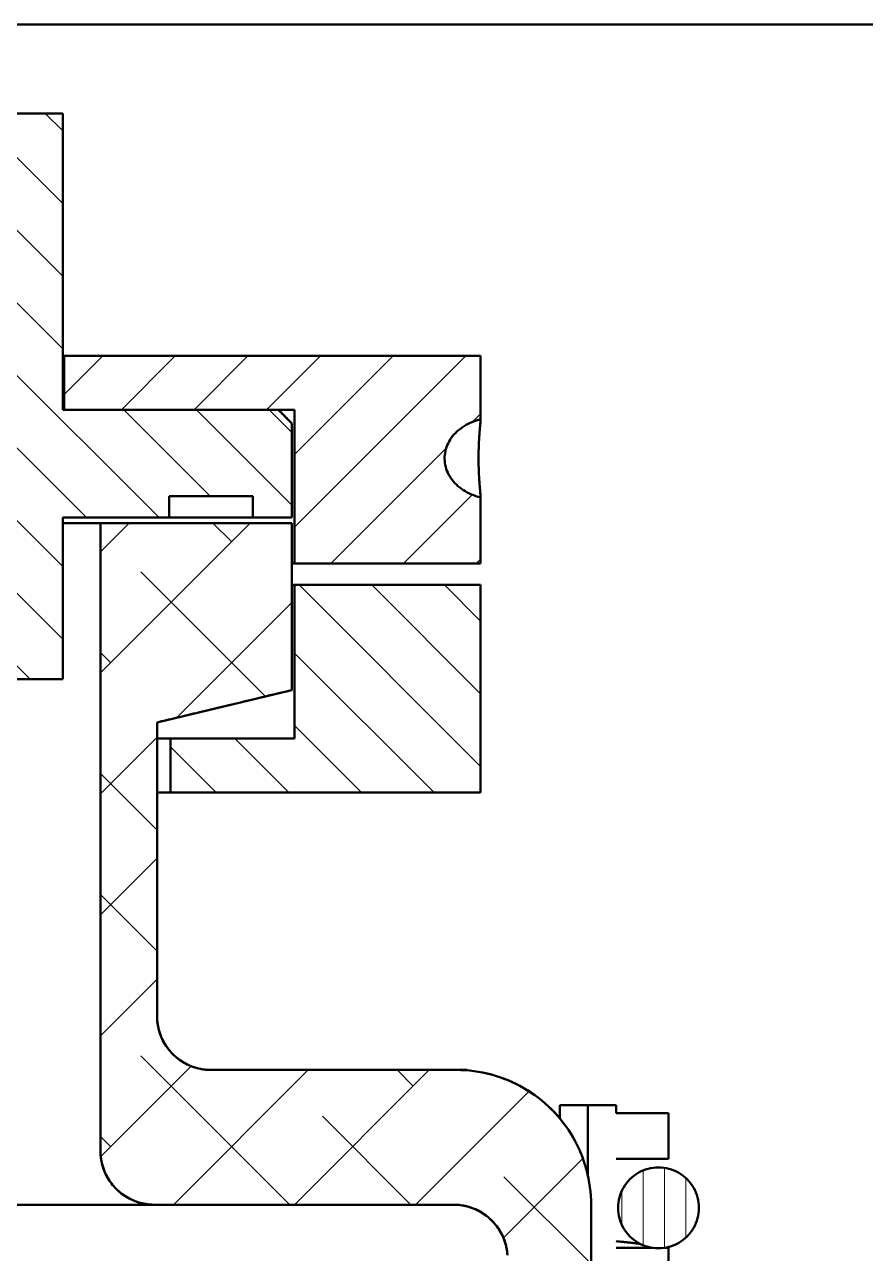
# Model space of a CAD drawing. Header units: millimetres. Extents: x 2 to 418, y 2 to 295.
# Drawn here: x 100.09 to 131.28, y 153.19 to 198.8 of the extents above; entities that cross this region are included whole.
import ezdxf

# ---------------------------------------------------------------- set-up
doc = ezdxf.new("R2010")
doc.units = ezdxf.units.MM
doc.layers.add('SCHRAFFUR', color=7, linetype='Continuous', lineweight=18)
doc.layers.add('SICHTKANTE', color=7, linetype='Continuous', lineweight=50)

msp = doc.modelspace()

# ---------------------------------------------------------------- hatches: boundary and pattern name
at = {"layer": 'SCHRAFFUR'}
h = msp.add_hatch(dxfattribs=at)
h.set_pattern_fill('ANSI31', scale=0.6, angle=90)
h.paths.add_polyline_path([(98.458, 174.5), (98.458, 175.042), (98.458, 175.584), (98.458, 176.125), (98.458, 176.667), (98.458, 177.209), (98.458, 177.75), (98.458, 178.292), (98.458, 178.834), (98.458, 179.375), (98.458, 179.917), (98.458, 180.459), (98.458, 181), (98.458, 181.542), (98.458, 182.084), (98.458, 182.625), (98.458, 183.167), (98.458, 183.709), (98.458, 184.25), (98.458, 184.792), (98.458, 185.334), (98.458, 185.875), (98.458, 186.417), (98.458, 186.959), (98.458, 187.5), (98.356, 187.559), (98.254, 187.618), (98.151, 187.678), (98.049, 187.737), (97.946, 187.796), (97.844, 187.855), (97.741, 187.914), (97.639, 187.973), (97.536, 188.032), (97.434, 188.092), (97.332, 188.151), (97.229, 188.21), (97.127, 188.269), (97.024, 188.328), (96.922, 188.387), (96.819, 188.446), (96.717, 188.506), (96.615, 188.565), (96.512, 188.624), (96.41, 188.683), (96.307, 188.742), (96.205, 188.801), (96.102, 188.86), (96, 188.92), (96, 189.5), (96.6, 189.5), (96.6, 195.5), (101.5, 195.5), (101.5, 195.042), (101.5, 194.584), (101.5, 194.125), (101.5, 193.667), (101.5, 193.209), (101.5, 192.75), (101.5, 192.292), (101.5, 191.834), (101.5, 191.375), (101.5, 190.917), (101.5, 190.459), (101.5, 190), (101.5, 189.542), (101.5, 189.084), (101.5, 188.625), (101.5, 188.167), (101.5, 187.709), (101.5, 187.25), (101.5, 186.792), (101.5, 186.334), (101.5, 185.875), (101.5, 185.417), (101.5, 184.959), (101.5, 184.5), (109.5, 184.5), (109.521, 184.479), (109.542, 184.459), (109.562, 184.438), (109.583, 184.417), (109.604, 184.396), (109.625, 184.375), (109.646, 184.354), (109.667, 184.334), (109.687, 184.313), (109.708, 184.292), (109.729, 184.271), (109.75, 184.25), (109.771, 184.229), (109.792, 184.209), (109.812, 184.188), (109.833, 184.167), (109.854, 184.146), (109.875, 184.125), (109.896, 184.104), (109.917, 184.084), (109.937, 184.063), (109.958, 184.042), (109.979, 184.021), (110, 184), (110, 180.5), (108.55, 180.5), (108.55, 181.3), (105.45, 181.3), (105.45, 180.5), (101.5, 180.5), (101.5, 174.5), (98.458, 174.5)])
h = msp.add_hatch(dxfattribs=at)
h.set_pattern_fill('ANSI31', scale=0.6)
h.paths.add_polyline_path([(110.1, 178.8), (117, 178.8), (110.1, 178.8), (110.1, 184.5), (101.55, 184.5), (101.55, 186.5), (117, 186.5), (117, 184.145), (117, 184.145), (116.983, 184.141), (116.967, 184.137), (116.95, 184.133), (116.934, 184.129), (116.918, 184.125), (116.901, 184.12), (116.885, 184.115), (116.869, 184.111), (116.853, 184.106), (116.837, 184.101), (116.82, 184.096), (116.804, 184.09), (116.788, 184.085), (116.772, 184.079), (116.756, 184.074), (116.741, 184.068), (116.725, 184.062), (116.709, 184.056), (116.693, 184.05), (116.678, 184.043), (116.662, 184.037), (116.646, 184.03), (116.631, 184.023), (116.615, 184.017), (116.472, 183.945), (116.336, 183.862), (116.207, 183.767), (116.088, 183.66), (115.98, 183.542), (115.885, 183.413), (115.805, 183.275), (115.742, 183.128), (115.697, 182.975), (115.672, 182.817), (115.667, 182.657), (115.683, 182.498), (115.719, 182.342), (115.774, 182.192), (115.846, 182.05), (115.935, 181.917), (116.037, 181.794), (116.151, 181.682), (116.275, 181.581), (116.408, 181.492), (116.549, 181.415), (116.695, 181.35), (116.845, 181.297), (117, 181.255), (117, 181.255), (117, 178.8)])
h = msp.add_hatch(dxfattribs=at)
h.set_pattern_fill('ANSI38')
h.paths.add_polyline_path([(118, 153), (117.996, 153.131), (117.983, 153.261), (117.961, 153.39), (117.932, 153.518), (117.894, 153.643), (117.848, 153.766), (117.794, 153.885), (117.732, 154), (117.663, 154.111), (117.587, 154.218), (117.504, 154.319), (117.414, 154.414), (117.319, 154.504), (117.217, 154.587), (117.111, 154.663), (117, 154.732), (116.884, 154.794), (116.765, 154.848), (116.643, 154.894), (116.518, 154.932), (116.39, 154.962), (116.261, 154.983), (116.131, 154.996), (116, 155), (104.9, 155), (104.769, 155.004), (104.639, 155.017), (104.51, 155.039), (104.382, 155.068), (104.257, 155.106), (104.135, 155.152), (104.015, 155.206), (103.9, 155.268), (103.789, 155.337), (103.682, 155.414), (103.581, 155.497), (103.486, 155.586), (103.396, 155.682), (103.313, 155.783), (103.237, 155.889), (103.168, 156), (103.106, 156.116), (103.052, 156.235), (103.006, 156.357), (102.968, 156.483), (102.938, 156.61), (102.917, 156.739), (102.904, 156.869), (102.9, 157), (102.9, 157.971), (102.9, 158.942), (102.9, 159.913), (102.9, 160.884), (102.9, 161.854), (102.9, 162.825), (102.9, 163.796), (102.9, 164.767), (102.9, 165.738), (102.9, 166.709), (102.9, 167.679), (102.9, 168.65), (102.9, 169.621), (102.9, 170.592), (102.9, 171.563), (102.9, 172.534), (102.9, 173.504), (102.9, 174.475), (102.9, 175.446), (102.9, 176.417), (102.9, 177.388), (102.9, 178.359), (102.9, 179.329), (102.9, 180.3), (110, 180.3), (110, 174.1), (109.792, 174.05), (109.583, 174), (109.375, 173.95), (109.167, 173.9), (108.958, 173.85), (108.75, 173.8), (108.542, 173.75), (108.333, 173.7), (108.125, 173.65), (107.917, 173.6), (107.708, 173.55), (107.5, 173.5), (107.292, 173.45), (107.083, 173.4), (106.875, 173.35), (106.667, 173.3), (106.458, 173.25), (106.25, 173.2), (106.042, 173.15), (105.833, 173.1), (105.625, 173.05), (105.417, 173), (105.208, 172.95), (105, 172.9), (105, 172.446), (105, 171.992), (105, 171.538), (105, 171.084), (105, 170.629), (105, 170.175), (105, 169.721), (105, 169.267), (105, 168.813), (105, 168.359), (105, 167.904), (105, 167.45), (105, 166.996), (105, 166.542), (105, 166.088), (105, 165.634), (105, 165.179), (105, 164.725), (105, 164.271), (105, 163.817), (105, 163.363), (105, 162.909), (105, 162.454), (105, 162), (105.004, 161.869), (105.017, 161.739), (105.038, 161.61), (105.068, 161.483), (105.106, 161.357), (105.152, 161.235), (105.206, 161.116), (105.268, 161), (105.337, 160.889), (105.413, 160.783), (105.496, 160.682), (105.586, 160.586), (105.681, 160.497), (105.782, 160.414), (105.889, 160.337), (106, 160.268), (106.115, 160.206), (106.235, 160.152), (106.357, 160.106), (106.482, 160.068), (106.61, 160.039), (106.739, 160.017), (106.869, 160.004), (107, 160), (116.1, 160), (116.427, 159.99), (116.753, 159.957), (117.075, 159.904), (117.394, 159.83), (117.707, 159.735), (118.013, 159.62), (118.311, 159.485), (118.6, 159.33), (118.878, 159.158), (119.144, 158.967), (119.397, 158.759), (119.635, 158.536), (119.859, 158.297), (120.067, 158.044), (120.257, 157.778), (120.43, 157.5), (120.584, 157.212), (120.719, 156.914), (120.835, 156.607), (120.93, 156.294), (121.004, 155.976), (121.057, 155.653), (121.089, 155.327), (121.1, 155), (121.1, 153.696), (121.1, 152.392), (121.1, 151.088), (121.1, 149.784), (121.1, 148.479), (121.1, 147.175), (121.1, 145.871), (121.1, 144.567), (121.1, 143.263), (121.1, 141.959), (121.1, 140.654), (121.1, 139.35), (121.1, 138.046), (121.1, 136.742), (121.1, 135.438), (121.1, 134.134), (121.1, 132.829), (121.1, 131.525), (121.1, 130.221), (121.1, 128.917), (121.1, 127.613), (121.1, 126.309), (121.1, 125.004), (121.1, 123.7), (121.102, 123.635), (121.108, 123.57), (121.119, 123.505), (121.134, 123.441), (121.153, 123.379), (121.176, 123.318), (121.203, 123.258), (121.234, 123.2), (121.268, 123.145), (121.307, 123.091), (121.348, 123.041), (121.393, 122.993), (121.441, 122.948), (121.491, 122.907), (121.544, 122.869), (121.6, 122.834), (121.658, 122.803), (121.717, 122.776), (121.778, 122.753), (121.841, 122.734), (121.905, 122.719), (121.969, 122.709), (122.034, 122.702), (122.1, 122.7), (126, 122.7), (126, 114), (125.937, 113.938), (125.875, 113.875), (125.812, 113.813), (125.75, 113.75), (125.687, 113.688), (125.625, 113.625), (125.562, 113.563), (125.5, 113.5), (125.437, 113.438), (125.375, 113.375), (125.312, 113.313), (125.25, 113.25), (125.187, 113.188), (125.125, 113.125), (125.062, 113.063), (125, 113), (124.937, 112.938), (124.875, 112.875), (124.812, 112.813), (124.75, 112.75), (124.687, 112.688), (124.625, 112.625), (124.562, 112.563), (124.5, 112.5), (119.5, 112.5), (119.437, 112.563), (119.375, 112.625), (119.312, 112.688), (119.25, 112.75), (119.187, 112.813), (119.125, 112.875), (119.062, 112.938), (119, 113), (118.937, 113.063), (118.875, 113.125), (118.812, 113.188), (118.75, 113.25), (118.687, 113.313), (118.625, 113.375), (118.562, 113.438), (118.5, 113.5), (118.437, 113.563), (118.375, 113.625), (118.312, 113.688), (118.25, 113.75), (118.187, 113.813), (118.125, 113.875), (118.062, 113.938), (118, 114), (118, 115.625), (118, 117.25), (118, 118.875), (118, 120.5), (118, 122.125), (118, 123.75), (118, 125.375), (118, 127), (118, 128.625), (118, 130.25), (118, 131.875), (118, 133.5), (118, 135.125), (118, 136.75), (118, 138.375), (118, 140), (118, 141.625), (118, 143.25), (118, 144.875), (118, 146.5), (118, 148.125), (118, 149.75), (118, 151.375), (118, 153)])
h = msp.add_hatch(dxfattribs=at)
h.set_pattern_fill('ANSI31', scale=0.6, angle=90)
h.paths.add_polyline_path([(117, 178), (110.1, 178), (117, 178), (117, 170.3), (105.5, 170.3), (105.5, 172.3), (110.1, 172.3), (110.1, 178)])
h = msp.add_hatch(dxfattribs=at)
h.set_pattern_fill('ANSI31', scale=0.25, angle=45)
h.paths.add_polyline_path([(122.1, 154.883), (122.151, 154.495), (122.301, 154.133), (122.539, 153.822), (122.85, 153.584), (123.212, 153.434), (123.6, 153.383), (123.988, 153.434), (124.35, 153.584), (124.661, 153.822), (124.899, 154.133), (125.049, 154.495), (125.1, 154.883), (125.049, 155.272), (124.899, 155.634), (124.661, 155.944), (124.35, 156.183), (123.988, 156.333), (123.6, 156.384), (123.212, 156.333), (122.85, 156.183), (122.539, 155.944), (122.301, 155.634), (122.151, 155.272), (122.1, 154.883)])

# ---------------------------------------------------------------- linework, layer by layer
at = {"layer": 'SICHTKANTE'}
for p, q in [((96.6, 195.5), (101.5, 195.5)), ((101.5, 184.5), (101.5, 195.5)), ((101.55, 186.5), (101.55, 184.5)), ((117, 186.5), (101.55, 186.5)), ((101.55, 186.5), (101.55, 184.5)), ((117, 186.5), (117, 184.145)), ((101.5, 184.5), (109.5, 184.5)), ((110.1, 184.5), (101.55, 184.5)), ((109.5, 184.5), (110, 184)), ((110.1, 184.5), (110.1, 178.8)), ((110.1, 184.5), (110.1, 178.8)), ((110, 180.5), (110, 184)), ((110, 180.5), (110, 184)), ((105.45, 181.3), (108.55, 181.3)), ((105.45, 180.5), (105.45, 181.3)), ((105.45, 180.5), (105.45, 181.3)), ((108.55, 180.5), (108.55, 181.3)), ((108.55, 180.5), (108.55, 181.3)), ((117, 181.255), (117, 178.8)), ((101.5, 180.5), (105.45, 180.5)), ((101.5, 174.5), (101.5, 180.5)), ((101.5, 174.5), (101.5, 180.5)), ((110, 180.3), (102.9, 180.3)), ((102.9, 180.3), (102.9, 157)), ((108.55, 180.5), (110, 180.5)), ((110, 180.3), (110, 174.1)), ((110, 180.3), (110, 174.1)), ((117, 178.8), (110.1, 178.8)), ((110.1, 178), (117, 178)), ((110.1, 172.3), (110.1, 178)), ((110.1, 172.3), (110.1, 178)), ((117, 170.3), (117, 178)), ((117, 170.3), (117, 178)), ((98.458, 174.5), (101.5, 174.5)), ((105, 172.9), (110, 174.1)), ((105, 172.9), (105, 162)), ((105.5, 170.3), (105.5, 172.3)), ((105.5, 172.3), (110.1, 172.3)), ((105.5, 170.3), (105.5, 172.3)), ((105.5, 170.3), (117, 170.3)), ((116.1, 160), (107, 160)), ((119.942, 158.7), (119.942, 158.2)), ((120.981, 158.7), (120.981, 156.083)), ((120.981, 158.7), (122.028, 158.7)), ((122.028, 158.4), (122.028, 158.7)), ((122.028, 158.4), (123.977, 158.4)), ((123.977, 156.7), (123.977, 158.4)), ((123.977, 156.7), (122.028, 156.7)), ((116, 155), (104.9, 155)), ((121.1, 155), (121.1, 123.7)), ((122.028, 153.4), (123.373, 153.4)), ((123.827, 153.4), (123.977, 153.4)), ((123.977, 151.7), (123.977, 153.4))]:
    msp.add_line(p, q, dxfattribs=at)
for points in [[(131.778, 198.8), (130.84, 198.8), (129.45, 198.8), (128.06, 198.8), (126.67, 198.8), (124.954, 198.8), (123.106, 198.8), (121.259, 198.8), (119.308, 198.8), (117.096, 198.8), (114.883, 198.8), (112.671, 198.8), (110.242, 198.8), (107.776, 198.8), (105.31, 198.8), (102.788, 198.8), (100.192, 198.8), (97.596, 198.8)], [(101.5, 195.5), (101.487, 195.5), (101.448, 195.5), (101.383, 195.5), (101.293, 195.5), (101.177, 195.5), (101.037, 195.5), (100.873, 195.5), (100.685, 195.5), (100.474, 195.5), (100.242, 195.5), (99.988, 195.5)], [(101.5, 184.5), (101.5, 184.731), (101.5, 184.962), (101.5, 185.192), (101.5, 185.422), (101.5, 185.651), (101.5, 185.88), (101.5, 186.108), (101.5, 186.337), (101.5, 186.565), (101.5, 186.793), (101.5, 187.022), (101.5, 187.25), (101.5, 187.478), (101.5, 187.706), (101.5, 187.934), (101.5, 188.163), (101.5, 188.391), (101.5, 188.62), (101.5, 188.848), (101.5, 189.077), (101.5, 189.306), (101.5, 189.536), (101.5, 189.765), (101.5, 189.995), (101.5, 190.225), (101.5, 190.454), (101.5, 190.685), (101.5, 190.915), (101.5, 191.145), (101.5, 191.376), (101.5, 191.606), (101.5, 191.837), (101.5, 192.068), (101.5, 192.298), (101.5, 192.529), (101.5, 192.76), (101.5, 192.99), (101.5, 193.22), (101.5, 193.45), (101.5, 193.68), (101.5, 193.909), (101.5, 194.138), (101.5, 194.367), (101.5, 194.595), (101.5, 194.822), (101.5, 195.049), (101.5, 195.275), (101.5, 195.5)], [(101.5, 186.5), (102.054, 186.5), (102.603, 186.5), (103.147, 186.5), (103.685, 186.5), (104.217, 186.5), (104.743, 186.5), (105.262, 186.5), (105.773, 186.5), (106.277, 186.5), (106.773, 186.5), (107.261, 186.5), (107.741, 186.5), (108.211, 186.5), (108.672, 186.5), (109.123, 186.5), (109.565, 186.5), (109.996, 186.5), (110.417, 186.5), (110.827, 186.5), (111.226, 186.5), (111.614, 186.5), (111.99, 186.5), (112.354, 186.5), (112.706, 186.5), (113.045, 186.5), (113.372, 186.5), (113.686, 186.5), (113.987, 186.5), (114.274, 186.5), (114.549, 186.5), (114.809, 186.5), (115.055, 186.5), (115.288, 186.5), (115.506, 186.5), (115.71, 186.5), (115.899, 186.5), (116.073, 186.5), (116.233, 186.5), (116.378, 186.5), (116.508, 186.5), (116.623, 186.5), (116.723, 186.5), (116.807, 186.5), (116.877, 186.5), (116.931, 186.5), (116.969, 186.5), (116.992, 186.5), (117, 186.5)], [(101.5, 186.5), (101.502, 186.5), (101.504, 186.5), (101.506, 186.5), (101.508, 186.5), (101.51, 186.5), (101.512, 186.5), (101.513, 186.5), (101.515, 186.5), (101.517, 186.5), (101.519, 186.5), (101.52, 186.5), (101.522, 186.5), (101.523, 186.5), (101.525, 186.5), (101.526, 186.5), (101.528, 186.5), (101.529, 186.5), (101.53, 186.5), (101.532, 186.5), (101.533, 186.5), (101.534, 186.5), (101.535, 186.5), (101.536, 186.5), (101.537, 186.5), (101.538, 186.5), (101.539, 186.5), (101.54, 186.5), (101.541, 186.5), (101.542, 186.5), (101.543, 186.5), (101.544, 186.5), (101.544, 186.5), (101.545, 186.5), (101.546, 186.5), (101.546, 186.5), (101.547, 186.5), (101.547, 186.5), (101.548, 186.5), (101.548, 186.5), (101.549, 186.5), (101.549, 186.5), (101.549, 186.5), (101.549, 186.5), (101.55, 186.5), (101.55, 186.5), (101.55, 186.5), (101.55, 186.5), (101.55, 186.5)], [(112.477, 186.5), (112.41, 186.5), (112.344, 186.5), (112.278, 186.5), (112.212, 186.5), (112.147, 186.5), (112.082, 186.5), (112.018, 186.5), (111.955, 186.5), (111.892, 186.5), (111.83, 186.5), (111.769, 186.5), (111.708, 186.5), (111.649, 186.5), (111.591, 186.5), (111.533, 186.5), (111.477, 186.5), (111.422, 186.5), (111.368, 186.5), (111.315, 186.5), (111.264, 186.5), (111.214, 186.5), (111.165, 186.5), (111.118, 186.5), (111.072, 186.5), (111.028, 186.5), (110.985, 186.5), (110.944, 186.5), (110.905, 186.5), (110.867, 186.5), (110.831, 186.5), (110.797, 186.5), (110.765, 186.5), (110.734, 186.5), (110.705, 186.5), (110.678, 186.5), (110.653, 186.5), (110.63, 186.5), (110.609, 186.5), (110.59, 186.5), (110.573, 186.5), (110.557, 186.5), (110.544, 186.5), (110.533, 186.5), (110.524, 186.5), (110.517, 186.5), (110.511, 186.5), (110.508, 186.5), (110.507, 186.5)], [(110.507, 186.5), (110.512, 186.5), (110.526, 186.5), (110.55, 186.5), (110.582, 186.5), (110.624, 186.5), (110.675, 186.5), (110.734, 186.5), (110.802, 186.5), (110.878, 186.5), (110.962, 186.5), (111.053, 186.5), (111.152, 186.5), (111.257, 186.5), (111.368, 186.5), (111.485, 186.5), (111.607, 186.5), (111.734, 186.5), (111.865, 186.5), (112, 186.5), (112.138, 186.5), (112.278, 186.5), (112.42, 186.5), (112.563, 186.5), (112.707, 186.5), (112.851, 186.5), (112.994, 186.5), (113.136, 186.5), (113.277, 186.5), (113.414, 186.5), (113.549, 186.5), (113.68, 186.5), (113.807, 186.5), (113.93, 186.5), (114.047, 186.5), (114.158, 186.5), (114.263, 186.5), (114.361, 186.5), (114.453, 186.5), (114.537, 186.5), (114.613, 186.5), (114.68, 186.5), (114.74, 186.5), (114.791, 186.5), (114.832, 186.5), (114.865, 186.5), (114.888, 186.5), (114.903, 186.5), (114.907, 186.5)], [(114.907, 186.5), (114.906, 186.5), (114.902, 186.5), (114.895, 186.5), (114.886, 186.5), (114.874, 186.5), (114.859, 186.5), (114.842, 186.5), (114.822, 186.5), (114.8, 186.5), (114.775, 186.5), (114.747, 186.5), (114.717, 186.5), (114.685, 186.5), (114.65, 186.5), (114.612, 186.5), (114.573, 186.5), (114.531, 186.5), (114.487, 186.5), (114.441, 186.5), (114.393, 186.5), (114.342, 186.5), (114.29, 186.5), (114.235, 186.5), (114.179, 186.5), (114.121, 186.5), (114.062, 186.5), (114, 186.5), (113.937, 186.5), (113.873, 186.5), (113.807, 186.5), (113.74, 186.5), (113.672, 186.5), (113.602, 186.5), (113.531, 186.5), (113.46, 186.5), (113.387, 186.5), (113.313, 186.5), (113.239, 186.5), (113.164, 186.5), (113.089, 186.5), (113.013, 186.5), (112.937, 186.5), (112.861, 186.5), (112.784, 186.5), (112.707, 186.5), (112.63, 186.5), (112.554, 186.5), (112.477, 186.5)], [(101.5, 184.5), (101.502, 184.5), (101.504, 184.5), (101.506, 184.5), (101.508, 184.5), (101.51, 184.5), (101.512, 184.5), (101.513, 184.5), (101.515, 184.5), (101.517, 184.5), (101.519, 184.5), (101.52, 184.5), (101.522, 184.5), (101.523, 184.5), (101.525, 184.5), (101.526, 184.5), (101.528, 184.5), (101.529, 184.5), (101.53, 184.5), (101.532, 184.5), (101.533, 184.5), (101.534, 184.5), (101.535, 184.5), (101.536, 184.5), (101.537, 184.5), (101.538, 184.5), (101.539, 184.5), (101.54, 184.5), (101.541, 184.5), (101.542, 184.5), (101.543, 184.5), (101.544, 184.5), (101.544, 184.5), (101.545, 184.5), (101.546, 184.5), (101.546, 184.5), (101.547, 184.5), (101.547, 184.5), (101.548, 184.5), (101.548, 184.5), (101.549, 184.5), (101.549, 184.5), (101.549, 184.5), (101.549, 184.5), (101.55, 184.5), (101.55, 184.5), (101.55, 184.5), (101.55, 184.5), (101.55, 184.5)], [(109.5, 184.5), (109.51, 184.49), (109.52, 184.48), (109.531, 184.469), (109.541, 184.459), (109.551, 184.449), (109.561, 184.439), (109.572, 184.428), (109.582, 184.418), (109.592, 184.408), (109.603, 184.397), (109.613, 184.387), (109.623, 184.377), (109.634, 184.366), (109.644, 184.356), (109.654, 184.346), (109.665, 184.335), (109.675, 184.325), (109.685, 184.315), (109.696, 184.304), (109.706, 184.294), (109.717, 184.284), (109.727, 184.273), (109.737, 184.263), (109.748, 184.252), (109.758, 184.242), (109.769, 184.231), (109.779, 184.221), (109.79, 184.211), (109.8, 184.2), (109.81, 184.19), (109.821, 184.179), (109.831, 184.169), (109.842, 184.158), (109.852, 184.148), (109.863, 184.137), (109.873, 184.127), (109.884, 184.116), (109.894, 184.106), (109.905, 184.095), (109.915, 184.085), (109.926, 184.074), (109.936, 184.064), (109.947, 184.053), (109.958, 184.043), (109.968, 184.032), (109.979, 184.021), (109.989, 184.011), (110, 184)], [(116.615, 184.017), (116.538, 183.979), (116.462, 183.939), (116.389, 183.896), (116.318, 183.85), (116.251, 183.801), (116.186, 183.749), (116.125, 183.695), (116.067, 183.639), (116.012, 183.58), (115.961, 183.519), (115.914, 183.456), (115.871, 183.391), (115.831, 183.324), (115.796, 183.256), (115.765, 183.187), (115.738, 183.116), (115.715, 183.044), (115.696, 182.972), (115.682, 182.899), (115.672, 182.825), (115.667, 182.751), (115.666, 182.677), (115.67, 182.603), (115.678, 182.53), (115.69, 182.456), (115.707, 182.384), (115.728, 182.312), (115.754, 182.241), (115.784, 182.171), (115.817, 182.102), (115.855, 182.035), (115.897, 181.969), (115.943, 181.906), (115.993, 181.844), (116.046, 181.784), (116.103, 181.727), (116.163, 181.671), (116.226, 181.619), (116.292, 181.569), (116.362, 181.522), (116.434, 181.477), (116.508, 181.436), (116.585, 181.398), (116.665, 181.362), (116.746, 181.331), (116.829, 181.302), (116.914, 181.277), (117, 181.255)], [(117, 184.145), (116.991, 184.143), (116.983, 184.141), (116.975, 184.139), (116.966, 184.137), (116.958, 184.135), (116.95, 184.133), (116.942, 184.131), (116.933, 184.129), (116.925, 184.127), (116.917, 184.124), (116.909, 184.122), (116.9, 184.12), (116.892, 184.117), (116.884, 184.115), (116.876, 184.113), (116.868, 184.11), (116.86, 184.108), (116.852, 184.105), (116.843, 184.103), (116.835, 184.1), (116.827, 184.098), (116.819, 184.095), (116.811, 184.093), (116.803, 184.09), (116.795, 184.087), (116.787, 184.084), (116.779, 184.082), (116.771, 184.079), (116.763, 184.076), (116.755, 184.073), (116.747, 184.07), (116.739, 184.067), (116.732, 184.064), (116.724, 184.061), (116.716, 184.058), (116.708, 184.055), (116.7, 184.052), (116.692, 184.049), (116.685, 184.046), (116.677, 184.043), (116.669, 184.04), (116.661, 184.037), (116.654, 184.033), (116.646, 184.03), (116.638, 184.027), (116.631, 184.023), (116.623, 184.02), (116.615, 184.017)], [(116.993, 184.017), (116.991, 183.986), (116.988, 183.953), (116.985, 183.917), (116.982, 183.878), (116.978, 183.837), (116.974, 183.793), (116.97, 183.746), (116.966, 183.696), (116.962, 183.642), (116.958, 183.585), (116.953, 183.523), (116.949, 183.456), (116.945, 183.385), (116.941, 183.31), (116.937, 183.232), (116.933, 183.149), (116.93, 183.064), (116.928, 182.977), (116.926, 182.888), (116.925, 182.798), (116.924, 182.708), (116.925, 182.618), (116.926, 182.528), (116.927, 182.438), (116.93, 182.351), (116.933, 182.265), (116.936, 182.182), (116.94, 182.103), (116.944, 182.027), (116.948, 181.956), (116.953, 181.888), (116.957, 181.825), (116.961, 181.767), (116.966, 181.714), (116.97, 181.663), (116.974, 181.615), (116.977, 181.571), (116.981, 181.529), (116.984, 181.49), (116.987, 181.453), (116.99, 181.42), (116.993, 181.389), (116.995, 181.36), (116.997, 181.334), (116.998, 181.311), (116.999, 181.29), (117, 181.272), (117, 181.255)], [(117, 184.145), (117, 184.143), (117, 184.141), (117, 184.139), (117, 184.137), (117, 184.135), (117, 184.133), (117, 184.131), (117, 184.129), (117, 184.127), (117, 184.125), (116.999, 184.123), (116.999, 184.121), (116.999, 184.118), (116.999, 184.116), (116.999, 184.114), (116.999, 184.111), (116.999, 184.109), (116.999, 184.107), (116.999, 184.104), (116.999, 184.102), (116.999, 184.099), (116.998, 184.096), (116.998, 184.094), (116.998, 184.091), (116.998, 184.089), (116.998, 184.086), (116.998, 184.083), (116.998, 184.08), (116.997, 184.077), (116.997, 184.075), (116.997, 184.072), (116.997, 184.069), (116.997, 184.066), (116.996, 184.063), (116.996, 184.06), (116.996, 184.057), (116.996, 184.053), (116.996, 184.05), (116.995, 184.047), (116.995, 184.044), (116.995, 184.041), (116.995, 184.037), (116.994, 184.034), (116.994, 184.031), (116.994, 184.027), (116.994, 184.024), (116.993, 184.02), (116.993, 184.017)], [(101.5, 180.3), (101.556, 180.3), (101.611, 180.3), (101.665, 180.3), (101.718, 180.3), (101.77, 180.3), (101.82, 180.3), (101.87, 180.3), (101.919, 180.3), (101.966, 180.3), (102.012, 180.3), (102.058, 180.3), (102.102, 180.3), (102.145, 180.3), (102.187, 180.3), (102.227, 180.3), (102.267, 180.3), (102.305, 180.3), (102.343, 180.3), (102.379, 180.3), (102.414, 180.3), (102.448, 180.3), (102.48, 180.3), (102.512, 180.3), (102.542, 180.3), (102.571, 180.3), (102.599, 180.3), (102.625, 180.3), (102.651, 180.3), (102.675, 180.3), (102.698, 180.3), (102.72, 180.3), (102.74, 180.3), (102.759, 180.3), (102.777, 180.3), (102.794, 180.3), (102.81, 180.3), (102.824, 180.3), (102.837, 180.3), (102.849, 180.3), (102.86, 180.3), (102.869, 180.3), (102.877, 180.3), (102.884, 180.3), (102.89, 180.3), (102.894, 180.3), (102.897, 180.3), (102.899, 180.3), (102.9, 180.3)], [(101.5, 180.3), (101.814, 180.3), (102.125, 180.3), (102.432, 180.3), (102.734, 180.3), (103.033, 180.3), (103.327, 180.3), (103.616, 180.3), (103.901, 180.3), (104.181, 180.3), (104.456, 180.3), (104.726, 180.3), (104.99, 180.3), (105.249, 180.3), (105.502, 180.3), (105.75, 180.3), (105.992, 180.3), (106.227, 180.3), (106.457, 180.3), (106.68, 180.3), (106.897, 180.3), (107.107, 180.3), (107.311, 180.3), (107.508, 180.3), (107.698, 180.3), (107.882, 180.3), (108.058, 180.3), (108.227, 180.3), (108.389, 180.3), (108.543, 180.3), (108.69, 180.3), (108.83, 180.3), (108.962, 180.3), (109.086, 180.3), (109.203, 180.3), (109.312, 180.3), (109.413, 180.3), (109.506, 180.3), (109.592, 180.3), (109.669, 180.3), (109.738, 180.3), (109.799, 180.3), (109.852, 180.3), (109.897, 180.3), (109.934, 180.3), (109.963, 180.3), (109.983, 180.3), (109.996, 180.3), (110, 180.3)], [(102.9, 157), (102.9, 157.459), (102.9, 157.921), (102.9, 158.388), (102.9, 158.857), (102.9, 159.329), (102.9, 159.804), (102.9, 160.282), (102.9, 160.762), (102.9, 161.244), (102.9, 161.727), (102.9, 162.213), (102.9, 162.7), (102.9, 163.188), (102.9, 163.677), (102.9, 164.167), (102.9, 164.657), (102.9, 165.149), (102.9, 165.64), (102.9, 166.133), (102.9, 166.625), (102.9, 167.117), (102.9, 167.61), (102.9, 168.102), (102.9, 168.594), (102.9, 169.086), (102.9, 169.577), (102.9, 170.068), (102.9, 170.559), (102.9, 171.049), (102.9, 171.539), (102.9, 172.028), (102.9, 172.517), (102.9, 173.005), (102.9, 173.493), (102.9, 173.98), (102.9, 174.467), (102.9, 174.954), (102.9, 175.44), (102.9, 175.926), (102.9, 176.411), (102.9, 176.897), (102.9, 177.382), (102.9, 177.868), (102.9, 178.353), (102.9, 178.839), (102.9, 179.326), (102.9, 179.813), (102.9, 180.3)], [(108.55, 180.5), (108.548, 180.5), (108.544, 180.5), (108.537, 180.5), (108.527, 180.5), (108.515, 180.5), (108.5, 180.5), (108.481, 180.5), (108.46, 180.5), (108.437, 180.5), (108.41, 180.5), (108.381, 180.5), (108.349, 180.5), (108.314, 180.5), (108.276, 180.5), (108.236, 180.5), (108.193, 180.5), (108.147, 180.5), (108.099, 180.5), (108.048, 180.5), (107.994, 180.5), (107.937, 180.5), (107.878, 180.5), (107.816, 180.5), (107.751, 180.5), (107.684, 180.5), (107.614, 180.5), (107.542, 180.5), (107.467, 180.5), (107.389, 180.5), (107.309, 180.5), (107.226, 180.5), (107.141, 180.5), (107.053, 180.5), (106.963, 180.5), (106.871, 180.5), (106.775, 180.5), (106.678, 180.5), (106.578, 180.5), (106.475, 180.5), (106.371, 180.5), (106.264, 180.5), (106.154, 180.5), (106.042, 180.5), (105.928, 180.5), (105.812, 180.5), (105.694, 180.5), (105.573, 180.5), (105.45, 180.5)], [(110, 178.8), (110.004, 178.8), (110.008, 178.8), (110.012, 178.8), (110.016, 178.8), (110.02, 178.8), (110.023, 178.8), (110.027, 178.8), (110.03, 178.8), (110.034, 178.8), (110.037, 178.8), (110.04, 178.8), (110.044, 178.8), (110.047, 178.8), (110.05, 178.8), (110.053, 178.8), (110.055, 178.8), (110.058, 178.8), (110.061, 178.8), (110.063, 178.8), (110.066, 178.8), (110.068, 178.8), (110.071, 178.8), (110.073, 178.8), (110.075, 178.8), (110.077, 178.8), (110.079, 178.8), (110.081, 178.8), (110.083, 178.8), (110.084, 178.8), (110.086, 178.8), (110.087, 178.8), (110.089, 178.8), (110.09, 178.8), (110.091, 178.8), (110.093, 178.8), (110.094, 178.8), (110.095, 178.8), (110.096, 178.8), (110.096, 178.8), (110.097, 178.8), (110.098, 178.8), (110.098, 178.8), (110.099, 178.8), (110.099, 178.8), (110.1, 178.8), (110.1, 178.8), (110.1, 178.8), (110.1, 178.8)], [(110.1, 178), (110.1, 178), (110.1, 178), (110.1, 178), (110.099, 178), (110.099, 178), (110.098, 178), (110.098, 178), (110.097, 178), (110.096, 178), (110.096, 178), (110.095, 178), (110.094, 178), (110.093, 178), (110.091, 178), (110.09, 178), (110.089, 178), (110.087, 178), (110.086, 178), (110.084, 178), (110.083, 178), (110.081, 178), (110.079, 178), (110.077, 178), (110.075, 178), (110.073, 178), (110.071, 178), (110.068, 178), (110.066, 178), (110.063, 178), (110.061, 178), (110.058, 178), (110.055, 178), (110.053, 178), (110.05, 178), (110.047, 178), (110.044, 178), (110.04, 178), (110.037, 178), (110.034, 178), (110.03, 178), (110.027, 178), (110.023, 178), (110.02, 178), (110.016, 178), (110.012, 178), (110.008, 178), (110.004, 178), (110, 178)], [(117, 178), (116.997, 178), (116.987, 178), (116.971, 178), (116.948, 178), (116.92, 178), (116.884, 178), (116.843, 178), (116.794, 178), (116.74, 178), (116.679, 178), (116.612, 178), (116.539, 178), (116.459, 178), (116.373, 178), (116.281, 178), (116.182, 178), (116.077, 178), (115.967, 178), (115.85, 178), (115.727, 178), (115.597, 178), (115.462, 178), (115.321, 178), (115.174, 178), (115.021, 178), (114.862, 178), (114.698, 178), (114.527, 178), (114.351, 178), (114.17, 178), (113.982, 178), (113.789, 178), (113.591, 178), (113.387, 178), (113.178, 178), (112.964, 178), (112.744, 178), (112.519, 178), (112.289, 178), (112.054, 178), (111.814, 178), (111.569, 178), (111.319, 178), (111.064, 178), (110.805, 178), (110.541, 178), (110.273, 178), (110, 178)], [(114.155, 178), (114.113, 178), (114.065, 178), (114.014, 178), (113.959, 178), (113.899, 178), (113.836, 178), (113.77, 178), (113.7, 178), (113.627, 178), (113.551, 178), (113.473, 178), (113.392, 178), (113.309, 178), (113.224, 178), (113.138, 178), (113.05, 178), (112.961, 178), (112.871, 178), (112.781, 178), (112.691, 178), (112.601, 178), (112.511, 178), (112.421, 178), (112.333, 178), (112.246, 178), (112.16, 178), (112.076, 178), (111.994, 178), (111.914, 178), (111.836, 178), (111.761, 178), (111.689, 178), (111.621, 178), (111.555, 178), (111.494, 178), (111.436, 178), (111.382, 178), (111.332, 178), (111.286, 178), (111.245, 178), (111.208, 178), (111.176, 178), (111.149, 178), (111.126, 178), (111.109, 178), (111.096, 178), (111.089, 178), (111.086, 178)], [(111.086, 178), (111.09, 178), (111.1, 178), (111.117, 178), (111.142, 178), (111.172, 178), (111.21, 178), (111.253, 178), (111.303, 178), (111.359, 178), (111.421, 178), (111.489, 178), (111.561, 178), (111.638, 178), (111.72, 178), (111.807, 178), (111.897, 178), (111.99, 178), (112.087, 178), (112.186, 178), (112.288, 178), (112.391, 178), (112.496, 178), (112.601, 178), (112.707, 178), (112.813, 178), (112.919, 178), (113.024, 178), (113.127, 178), (113.228, 178), (113.328, 178), (113.424, 178), (113.518, 178), (113.608, 178), (113.694, 178), (113.776, 178), (113.853, 178), (113.926, 178), (113.993, 178), (114.055, 178), (114.111, 178), (114.161, 178), (114.205, 178), (114.242, 178), (114.273, 178), (114.297, 178), (114.314, 178), (114.325, 178), (114.328, 178)], [(114.328, 178), (114.328, 178), (114.328, 178), (114.328, 178), (114.327, 178), (114.326, 178), (114.326, 178), (114.325, 178), (114.323, 178), (114.322, 178), (114.321, 178), (114.319, 178), (114.317, 178), (114.315, 178), (114.313, 178), (114.311, 178), (114.309, 178), (114.306, 178), (114.304, 178), (114.301, 178), (114.298, 178), (114.295, 178), (114.291, 178), (114.288, 178), (114.284, 178), (114.281, 178), (114.277, 178), (114.273, 178), (114.269, 178), (114.264, 178), (114.26, 178), (114.255, 178), (114.251, 178), (114.246, 178), (114.241, 178), (114.236, 178), (114.23, 178), (114.225, 178), (114.219, 178), (114.213, 178), (114.208, 178), (114.202, 178), (114.195, 178), (114.189, 178), (114.183, 178), (114.176, 178), (114.169, 178), (114.162, 178), (114.155, 178)], [(110, 174.1), (109.875, 174.07), (109.75, 174.04), (109.625, 174.01), (109.502, 173.981), (109.381, 173.952), (109.26, 173.923), (109.139, 173.894), (109.021, 173.865), (108.903, 173.837), (108.785, 173.809), (108.67, 173.781), (108.555, 173.754), (108.441, 173.726), (108.327, 173.699), (108.216, 173.672), (108.105, 173.645), (107.994, 173.619), (107.885, 173.593), (107.777, 173.567), (107.669, 173.541), (107.562, 173.515), (107.457, 173.49), (107.352, 173.465), (107.247, 173.44), (107.145, 173.415), (107.043, 173.391), (106.941, 173.366), (106.841, 173.342), (106.742, 173.318), (106.643, 173.295), (106.544, 173.271), (106.448, 173.248), (106.352, 173.225), (106.256, 173.202), (106.161, 173.179), (106.068, 173.157), (105.974, 173.134), (105.882, 173.112), (105.791, 173.09), (105.7, 173.068), (105.609, 173.046), (105.521, 173.025), (105.432, 173.004), (105.344, 172.983), (105.257, 172.962), (105.171, 172.941), (105.086, 172.921), (105, 172.9)], [(105, 162), (105, 162.216), (105, 162.433), (105, 162.652), (105, 162.872), (105, 163.094), (105, 163.316), (105, 163.54), (105, 163.765), (105, 163.991), (105, 164.218), (105, 164.445), (105, 164.673), (105, 164.901), (105, 165.13), (105, 165.359), (105, 165.588), (105, 165.817), (105, 166.047), (105, 166.277), (105, 166.506), (105, 166.736), (105, 166.966), (105, 167.195), (105, 167.424), (105, 167.654), (105, 167.883), (105, 168.111), (105, 168.34), (105, 168.568), (105, 168.796), (105, 169.024), (105, 169.252), (105, 169.48), (105, 169.707), (105, 169.934), (105, 170.162), (105, 170.389), (105, 170.616), (105, 170.843), (105, 171.07), (105, 171.298), (105, 171.526), (105, 171.753), (105, 171.982), (105, 172.21), (105, 172.44), (105, 172.67), (105, 172.9)], [(110.1, 172.3), (110.098, 172.3), (110.09, 172.3), (110.079, 172.3), (110.062, 172.3), (110.041, 172.3), (110.015, 172.3), (109.985, 172.3), (109.95, 172.3), (109.91, 172.3), (109.865, 172.3), (109.816, 172.3), (109.763, 172.3), (109.704, 172.3), (109.641, 172.3), (109.574, 172.3), (109.502, 172.3), (109.426, 172.3), (109.345, 172.3), (109.259, 172.3), (109.169, 172.3), (109.075, 172.3), (108.976, 172.3), (108.873, 172.3), (108.766, 172.3), (108.654, 172.3), (108.538, 172.3), (108.418, 172.3), (108.294, 172.3), (108.166, 172.3), (108.033, 172.3), (107.897, 172.3), (107.756, 172.3), (107.611, 172.3), (107.463, 172.3), (107.311, 172.3), (107.154, 172.3), (106.994, 172.3), (106.831, 172.3), (106.663, 172.3), (106.492, 172.3), (106.318, 172.3), (106.14, 172.3), (105.958, 172.3), (105.773, 172.3), (105.585, 172.3), (105.393, 172.3), (105.198, 172.3), (105, 172.3)], [(105.5, 172.3), (105.5, 172.3), (105.499, 172.3), (105.498, 172.3), (105.496, 172.3), (105.494, 172.3), (105.492, 172.3), (105.489, 172.3), (105.486, 172.3), (105.482, 172.3), (105.478, 172.3), (105.473, 172.3), (105.468, 172.3), (105.463, 172.3), (105.457, 172.3), (105.451, 172.3), (105.444, 172.3), (105.437, 172.3), (105.429, 172.3), (105.421, 172.3), (105.413, 172.3), (105.404, 172.3), (105.394, 172.3), (105.384, 172.3), (105.374, 172.3), (105.363, 172.3), (105.352, 172.3), (105.341, 172.3), (105.329, 172.3), (105.316, 172.3), (105.304, 172.3), (105.29, 172.3), (105.277, 172.3), (105.263, 172.3), (105.248, 172.3), (105.233, 172.3), (105.218, 172.3), (105.202, 172.3), (105.186, 172.3), (105.169, 172.3), (105.152, 172.3), (105.134, 172.3), (105.116, 172.3), (105.098, 172.3), (105.079, 172.3), (105.06, 172.3), (105.04, 172.3), (105.02, 172.3), (105, 172.3)], [(105.5, 170.3), (105.5, 170.3), (105.499, 170.3), (105.498, 170.3), (105.496, 170.3), (105.494, 170.3), (105.492, 170.3), (105.489, 170.3), (105.486, 170.3), (105.482, 170.3), (105.478, 170.3), (105.473, 170.3), (105.468, 170.3), (105.463, 170.3), (105.457, 170.3), (105.451, 170.3), (105.444, 170.3), (105.437, 170.3), (105.429, 170.3), (105.421, 170.3), (105.413, 170.3), (105.404, 170.3), (105.394, 170.3), (105.384, 170.3), (105.374, 170.3), (105.363, 170.3), (105.352, 170.3), (105.341, 170.3), (105.329, 170.3), (105.316, 170.3), (105.304, 170.3), (105.29, 170.3), (105.277, 170.3), (105.263, 170.3), (105.248, 170.3), (105.233, 170.3), (105.218, 170.3), (105.202, 170.3), (105.186, 170.3), (105.169, 170.3), (105.152, 170.3), (105.134, 170.3), (105.116, 170.3), (105.098, 170.3), (105.079, 170.3), (105.06, 170.3), (105.04, 170.3), (105.02, 170.3), (105, 170.3)], [(107, 160), (106.934, 160.001), (106.869, 160.004), (106.804, 160.01), (106.739, 160.017), (106.674, 160.027), (106.61, 160.039), (106.546, 160.052), (106.482, 160.068), (106.419, 160.086), (106.357, 160.106), (106.295, 160.128), (106.235, 160.152), (106.174, 160.178), (106.115, 160.206), (106.057, 160.236), (106, 160.268), (105.944, 160.302), (105.889, 160.337), (105.835, 160.375), (105.782, 160.414), (105.731, 160.454), (105.681, 160.497), (105.633, 160.54), (105.586, 160.586), (105.54, 160.633), (105.496, 160.682), (105.454, 160.731), (105.413, 160.783), (105.374, 160.835), (105.337, 160.889), (105.301, 160.944), (105.268, 161), (105.236, 161.057), (105.206, 161.116), (105.178, 161.175), (105.152, 161.235), (105.128, 161.296), (105.106, 161.357), (105.086, 161.42), (105.068, 161.483), (105.052, 161.546), (105.038, 161.61), (105.027, 161.674), (105.017, 161.739), (105.01, 161.804), (105.004, 161.869), (105.001, 161.935), (105, 162)], [(105, 162), (105.006, 161.843), (105.025, 161.686), (105.056, 161.531), (105.099, 161.379), (105.154, 161.23), (105.221, 161.087), (105.298, 160.949), (105.386, 160.818), (105.485, 160.695), (105.592, 160.579), (105.709, 160.473), (105.833, 160.376), (105.965, 160.289), (106.104, 160.212), (106.248, 160.147), (106.396, 160.093), (106.549, 160.052), (106.704, 160.022), (106.744, 160.017), (106.757, 160.015), (106.77, 160.013), (106.783, 160.012), (106.795, 160.011), (106.808, 160.009), (106.821, 160.008), (106.834, 160.007), (106.847, 160.006), (106.86, 160.005), (106.873, 160.004), (106.886, 160.003), (106.899, 160.003), (106.912, 160.002), (106.925, 160.002), (106.938, 160.001), (106.951, 160.001), (106.964, 160.001), (106.979, 160), (106.986, 160), (106.987, 160), (106.985, 160), (106.984, 160), (106.984, 160), (106.985, 160), (106.988, 160), (106.992, 160), (106.995, 160), (106.997, 160), (106.999, 160)], [(116.098, 160), (116.09, 160), (116.081, 160), (116.072, 160), (116.066, 160), (116.064, 160), (116.072, 160), (116.091, 160), (116.123, 160), (116.17, 160), (116.23, 160), (116.299, 160), (116.372, 160), (116.439, 160), (116.487, 160), (116.502, 160), (116.465, 160), (116.359, 160), (116.164, 160), (115.866, 160), (115.456, 160.001), (114.936, 160.002), (114.322, 160.002), (113.655, 160.003), (113.002, 160.004), (112.473, 160.004), (112.225, 160.005), (112.48, 160.004), (113.538, 160.003), (115.792, 160.001), (116.02, 160), (115.905, 160), (115.741, 160), (115.527, 160), (115.263, 160), (114.951, 160), (114.592, 160), (114.185, 160), (113.733, 160), (113.236, 160), (112.696, 160), (112.114, 160), (111.492, 160), (110.83, 160), (110.132, 160), (109.397, 160), (108.629, 160), (107.829, 160), (106.999, 160)], [(106.999, 160), (107.345, 160), (107.687, 160), (108.024, 160), (108.355, 160), (108.681, 160), (109.002, 160), (109.317, 160), (109.626, 160), (109.929, 160), (110.226, 160), (110.517, 160), (110.801, 160), (111.079, 160), (111.351, 160), (111.616, 160), (111.874, 160), (112.126, 160), (112.37, 160), (112.608, 160), (112.838, 160), (113.061, 160), (113.277, 160), (113.486, 160), (113.687, 160), (113.88, 160), (114.066, 160), (114.244, 160), (114.414, 160), (114.576, 160), (114.731, 160), (114.877, 160), (115.016, 160), (115.146, 160), (115.268, 160), (115.382, 160), (115.488, 160), (115.585, 160), (115.674, 160), (115.755, 160), (115.827, 160), (115.891, 160), (115.946, 160), (115.993, 160), (116.032, 160), (116.061, 160), (116.083, 160), (116.096, 160), (116.1, 160)], [(107, 160), (107, 160), (107, 160), (107, 160), (107, 160), (107, 160), (107, 160), (107, 160), (107, 160), (107, 160), (107, 160), (107, 160), (107, 160), (107, 160), (107, 160), (107, 160), (107, 160), (107, 160), (107, 160), (107, 160), (107, 160), (107, 160), (107, 160), (107, 160), (107, 160), (107, 160), (107, 160), (107, 160), (107, 160), (107, 160), (107, 160), (107, 160), (107, 160), (107, 160), (107, 160), (107, 160), (107, 160), (107, 160), (107, 160), (107, 160), (107, 160), (107, 160), (107, 160), (107, 160), (107, 160), (107, 160), (107, 160), (107, 160), (107, 160)], [(107, 160), (107, 160), (107, 160), (107, 160), (107, 160), (107, 160), (107, 160), (107, 160), (107, 160), (107, 160), (107, 160), (107, 160), (107, 160), (107, 160), (107, 160), (107, 160), (107, 160), (107, 160), (107, 160), (107, 160), (107, 160), (107, 160), (107, 160), (107, 160), (107, 160), (107, 160), (107, 160), (107, 160), (107, 160), (107, 160), (107, 160), (107, 160), (107, 160), (107, 160), (107, 160), (107, 160), (107, 160), (107, 160), (107, 160), (107, 160), (107, 160), (107, 160), (107, 160), (107, 160), (107, 160), (107, 160), (107, 160), (107, 160), (107, 160)], [(107, 160), (107, 160), (107, 160), (107, 160), (107, 160), (107, 160), (107, 160), (107, 160), (107, 160), (107, 160), (107, 160), (107, 160), (107, 160), (107, 160), (107, 160), (107, 160), (107, 160), (107, 160), (107, 160), (107, 160), (107, 160), (107, 160), (107, 160), (107, 160), (107, 160), (107, 160), (107, 160), (107, 160), (107, 160), (107, 160), (107, 160), (107, 160), (107, 160), (107, 160), (107, 160), (107, 160), (107, 160), (107, 160), (107, 160), (107, 160), (107, 160), (107, 160), (107, 160), (107, 160), (107, 160), (107, 160), (107, 160), (107, 160), (107, 160)], [(116.1, 160), (116.099, 160), (116.099, 160), (116.099, 160), (116.099, 160), (116.099, 160), (116.099, 160), (116.098, 160), (116.098, 160), (116.098, 160), (116.098, 160), (116.098, 160), (116.098, 160), (116.097, 160), (116.097, 160), (116.097, 160), (116.097, 160), (116.097, 160), (116.097, 160), (116.097, 160), (116.097, 160), (116.097, 160), (116.097, 160), (116.097, 160), (116.097, 160), (116.097, 160), (116.097, 160), (116.097, 160), (116.097, 160), (116.097, 160), (116.097, 160), (116.097, 160), (116.097, 160), (116.097, 160), (116.097, 160), (116.097, 160), (116.097, 160), (116.097, 160), (116.097, 160), (116.097, 160), (116.098, 160), (116.098, 160), (116.098, 160), (116.098, 160), (116.098, 160), (116.098, 160), (116.099, 160), (116.099, 160), (116.099, 160)], [(116.1, 160), (116.263, 159.998), (116.427, 159.99), (116.59, 159.976), (116.753, 159.957), (116.914, 159.933), (117.075, 159.904), (117.235, 159.87), (117.394, 159.83), (117.551, 159.785), (117.707, 159.735), (117.861, 159.68), (118.013, 159.62), (118.163, 159.555), (118.311, 159.485), (118.457, 159.41), (118.6, 159.33), (118.74, 159.246), (118.878, 159.158), (119.012, 159.064), (119.144, 158.967), (119.272, 158.865), (119.397, 158.759), (119.518, 158.65), (119.635, 158.536), (119.749, 158.418), (119.859, 158.297), (119.965, 158.172), (120.067, 158.044), (120.164, 157.913), (120.257, 157.778), (120.346, 157.641), (120.43, 157.5), (120.509, 157.357), (120.584, 157.212), (120.654, 157.064), (120.719, 156.914), (120.779, 156.761), (120.835, 156.607), (120.885, 156.452), (120.93, 156.294), (120.969, 156.136), (121.004, 155.976), (121.033, 155.815), (121.057, 155.653), (121.076, 155.49), (121.089, 155.327), (121.097, 155.164), (121.1, 155)], [(121.1, 155), (121.097, 155.163), (121.089, 155.326), (121.076, 155.489), (121.058, 155.651), (121.034, 155.813), (121.004, 155.974), (120.97, 156.134), (120.93, 156.292), (120.885, 156.45), (120.835, 156.605), (120.78, 156.759), (120.72, 156.912), (120.655, 157.062), (120.585, 157.209), (120.511, 157.355), (120.431, 157.498), (120.347, 157.638), (120.259, 157.775), (120.166, 157.91), (120.069, 158.041), (119.968, 158.169), (119.862, 158.294), (119.752, 158.415), (119.639, 158.532), (119.522, 158.646), (119.401, 158.756), (119.276, 158.862), (119.149, 158.963), (119.018, 159.061), (118.883, 159.154), (118.746, 159.243), (118.606, 159.327), (118.463, 159.406), (118.318, 159.481), (118.17, 159.551), (118.02, 159.617), (117.868, 159.677), (117.714, 159.732), (117.559, 159.783), (117.402, 159.828), (117.243, 159.868), (117.083, 159.903), (116.922, 159.932), (116.761, 159.957), (116.598, 159.976), (116.436, 159.989), (116.273, 159.997), (116.11, 160)], [(120.981, 158.7), (120.969, 158.7), (120.956, 158.7), (120.944, 158.7), (120.93, 158.7), (120.916, 158.7), (120.902, 158.7), (120.888, 158.7), (120.873, 158.7), (120.857, 158.7), (120.842, 158.7), (120.826, 158.7), (120.809, 158.7), (120.792, 158.7), (120.775, 158.7), (120.757, 158.7), (120.738, 158.7), (120.72, 158.7), (120.701, 158.7), (120.681, 158.7), (120.662, 158.7), (120.642, 158.7), (120.621, 158.7), (120.6, 158.7), (120.579, 158.7), (120.556, 158.7), (120.534, 158.7), (120.511, 158.7), (120.488, 158.7), (120.464, 158.7), (120.441, 158.7), (120.417, 158.7), (120.392, 158.7), (120.366, 158.7), (120.341, 158.7), (120.315, 158.7), (120.288, 158.7), (120.262, 158.7), (120.235, 158.7), (120.207, 158.7), (120.179, 158.7), (120.151, 158.7), (120.122, 158.7), (120.093, 158.7), (120.064, 158.7), (120.034, 158.7), (120.003, 158.7), (119.972, 158.7), (119.942, 158.7)], [(104.9, 155), (104.834, 155.001), (104.769, 155.004), (104.704, 155.01), (104.639, 155.017), (104.574, 155.027), (104.51, 155.039), (104.446, 155.052), (104.382, 155.068), (104.319, 155.086), (104.257, 155.106), (104.195, 155.128), (104.135, 155.152), (104.074, 155.178), (104.015, 155.206), (103.957, 155.236), (103.9, 155.268), (103.844, 155.302), (103.789, 155.337), (103.735, 155.375), (103.682, 155.414), (103.631, 155.454), (103.581, 155.497), (103.533, 155.54), (103.486, 155.586), (103.44, 155.633), (103.396, 155.682), (103.354, 155.731), (103.313, 155.783), (103.274, 155.835), (103.237, 155.889), (103.201, 155.944), (103.168, 156), (103.136, 156.057), (103.106, 156.116), (103.078, 156.175), (103.052, 156.235), (103.028, 156.296), (103.006, 156.357), (102.986, 156.42), (102.968, 156.483), (102.952, 156.546), (102.938, 156.61), (102.927, 156.674), (102.917, 156.739), (102.91, 156.804), (102.904, 156.869), (102.901, 156.935), (102.9, 157)], [(102.9, 157), (102.907, 156.835), (102.927, 156.671), (102.961, 156.509), (103.009, 156.35), (103.069, 156.195), (103.142, 156.047), (103.227, 155.905), (103.323, 155.77), (103.43, 155.644), (103.547, 155.527), (103.674, 155.42), (103.809, 155.324), (103.951, 155.24), (104.1, 155.167), (104.255, 155.107), (104.413, 155.06), (104.575, 155.027), (104.642, 155.017), (104.656, 155.015), (104.669, 155.014), (104.683, 155.012), (104.696, 155.011), (104.71, 155.009), (104.723, 155.008), (104.737, 155.007), (104.75, 155.006), (104.764, 155.005), (104.777, 155.004), (104.791, 155.003), (104.805, 155.002), (104.818, 155.002), (104.832, 155.001), (104.845, 155.001), (104.859, 155.001), (104.869, 155), (104.872, 155), (104.875, 155), (104.877, 155), (104.879, 155), (104.882, 155), (104.885, 155), (104.888, 155), (104.891, 155), (104.894, 155), (104.897, 155), (104.899, 155), (104.9, 155), (104.9, 155)], [(125.1, 154.883), (125.097, 154.981), (125.087, 155.079), (125.071, 155.176), (125.049, 155.272), (125.02, 155.366), (124.986, 155.457), (124.945, 155.547), (124.899, 155.633), (124.847, 155.717), (124.79, 155.797), (124.728, 155.873), (124.661, 155.944), (124.589, 156.011), (124.513, 156.074), (124.433, 156.131), (124.35, 156.183), (124.263, 156.229), (124.174, 156.27), (124.082, 156.304), (123.988, 156.333), (123.893, 156.355), (123.796, 156.371), (123.698, 156.381), (123.6, 156.384), (123.502, 156.381), (123.404, 156.371), (123.307, 156.355), (123.211, 156.333), (123.117, 156.304), (123.025, 156.269), (122.936, 156.229), (122.849, 156.182), (122.766, 156.13), (122.686, 156.073), (122.61, 156.011), (122.538, 155.943), (122.471, 155.872), (122.409, 155.796), (122.352, 155.716), (122.3, 155.632), (122.254, 155.546), (122.214, 155.456), (122.179, 155.364), (122.151, 155.271), (122.129, 155.175), (122.113, 155.079), (122.103, 154.981), (122.1, 154.883)], [(104.9, 155), (104.896, 155), (104.886, 155), (104.868, 155), (104.844, 155), (104.814, 155), (104.776, 155), (104.732, 155), (104.682, 155), (104.625, 155), (104.561, 155), (104.491, 155), (104.414, 155), (104.331, 155), (104.242, 155), (104.146, 155), (104.044, 155), (103.936, 155), (103.822, 155), (103.702, 155), (103.576, 155), (103.445, 155), (103.307, 155), (103.164, 155), (103.015, 155), (102.861, 155), (102.702, 155), (102.537, 155), (102.367, 155), (102.192, 155), (102.012, 155), (101.828, 155), (101.17, 155), (100.146, 155), (99.039, 155)], [(99.946, 155), (100.332, 155), (100.706, 155), (101.068, 155), (101.418, 155), (101.755, 155), (102.077, 155), (102.385, 155), (102.678, 155), (102.954, 155), (103.214, 155), (103.458, 155), (103.683, 155), (103.891, 155), (104.08, 155), (104.25, 155), (104.401, 155), (104.533, 155), (104.644, 155), (104.736, 155), (104.808, 155), (104.859, 155), (104.89, 155), (104.9, 155)], [(104.9, 155), (104.9, 155), (104.9, 155), (104.9, 155), (104.9, 155), (104.899, 155), (104.899, 155), (104.899, 155), (104.899, 155), (104.899, 155), (104.899, 155), (104.899, 155), (104.899, 155), (104.899, 155), (104.899, 155), (104.899, 155), (104.899, 155), (104.899, 155), (104.899, 155), (104.899, 155), (104.899, 155), (104.899, 155), (104.899, 155), (104.899, 155), (104.899, 155), (104.899, 155), (104.899, 155), (104.899, 155), (104.899, 155), (104.899, 155), (104.899, 155), (104.899, 155), (104.899, 155), (104.899, 155), (104.899, 155), (104.899, 155), (104.899, 155), (104.899, 155), (104.899, 155), (104.899, 155), (104.899, 155), (104.9, 155), (104.9, 155), (104.9, 155), (104.9, 155), (104.9, 155), (104.9, 155), (104.9, 155), (104.9, 155)], [(117.996, 153.131), (117.99, 153.196), (117.983, 153.261), (117.973, 153.326), (117.961, 153.39), (117.948, 153.454), (117.932, 153.518), (117.914, 153.581), (117.894, 153.643), (117.872, 153.705), (117.848, 153.766), (117.822, 153.826), (117.794, 153.885), (117.764, 153.943), (117.732, 154), (117.698, 154.056), (117.663, 154.111), (117.626, 154.165), (117.587, 154.218), (117.546, 154.269), (117.504, 154.319), (117.46, 154.367), (117.414, 154.414), (117.367, 154.46), (117.319, 154.504), (117.269, 154.546), (117.217, 154.587), (117.165, 154.626), (117.111, 154.663), (117.056, 154.699), (117, 154.732), (116.943, 154.764), (116.884, 154.794), (116.825, 154.822), (116.765, 154.848), (116.704, 154.872), (116.643, 154.894), (116.58, 154.914), (116.518, 154.932), (116.454, 154.948), (116.39, 154.962), (116.326, 154.973), (116.261, 154.983), (116.196, 154.991), (116.131, 154.996), (116.065, 154.999), (116, 155)], [(116.111, 154.997), (116.092, 154.998), (116.074, 154.999), (116.055, 154.999), (116.037, 155), (116.018, 155), (116.004, 155), (116.003, 155), (116.002, 155), (116.001, 155), (116.001, 155), (116.001, 155), (116, 155), (116, 155), (116, 155), (116, 155), (116, 155), (116, 155), (116, 155), (116, 155), (116, 155), (116, 155), (116, 155), (116, 155), (116, 155), (116, 155), (116, 155), (116, 155), (116, 155), (116, 155), (116, 155), (116, 155), (116, 155), (116, 155), (116, 155), (116, 155), (116, 155), (116, 155), (116, 155), (116, 155), (116, 155), (116, 155), (116, 155), (116, 155), (116, 155), (116, 155), (116, 155), (116, 155), (116, 155)], [(117.995, 153.136), (117.99, 153.203), (117.981, 153.271), (117.971, 153.338), (117.959, 153.405), (117.944, 153.471), (117.927, 153.536), (117.907, 153.602), (117.886, 153.666), (117.862, 153.73), (117.836, 153.792), (117.808, 153.854), (117.778, 153.915), (117.746, 153.975), (117.712, 154.033), (117.676, 154.091), (117.638, 154.147), (117.598, 154.202), (117.557, 154.256), (117.513, 154.308), (117.468, 154.358), (117.421, 154.407), (117.373, 154.455), (117.322, 154.501), (117.271, 154.544), (117.218, 154.587), (117.163, 154.627), (117.107, 154.666), (117.05, 154.702), (116.992, 154.737), (116.932, 154.77), (116.872, 154.8), (116.81, 154.829), (116.757, 154.852), (116.725, 154.864), (116.694, 154.876), (116.662, 154.887), (116.63, 154.898), (116.598, 154.909), (116.566, 154.919), (116.533, 154.928), (116.5, 154.937), (116.468, 154.945), (116.435, 154.952), (116.402, 154.959), (116.369, 154.966), (116.335, 154.972)], [(121.1, 153.046), (121.1, 153.696), (121.1, 154.348), (121.1, 155)], [(122.1, 154.883), (122.103, 154.786), (122.113, 154.688), (122.129, 154.592), (122.151, 154.496), (122.179, 154.402), (122.214, 154.31), (122.254, 154.221), (122.3, 154.134), (122.352, 154.051), (122.409, 153.971), (122.471, 153.895), (122.538, 153.823), (122.61, 153.756), (122.686, 153.694), (122.766, 153.636), (122.849, 153.584), (122.936, 153.538), (123.025, 153.497), (123.117, 153.463), (123.211, 153.434), (123.307, 153.412), (123.404, 153.396), (123.501, 153.386), (123.6, 153.383), (123.698, 153.386), (123.796, 153.396), (123.892, 153.412), (123.988, 153.434), (124.082, 153.462), (124.174, 153.497), (124.263, 153.538), (124.35, 153.584), (124.433, 153.636), (124.513, 153.693), (124.589, 153.755), (124.661, 153.822), (124.728, 153.894), (124.79, 153.97), (124.847, 154.05), (124.899, 154.133), (124.945, 154.22), (124.986, 154.309), (125.02, 154.401), (125.049, 154.495), (125.071, 154.591), (125.087, 154.687), (125.097, 154.785), (125.1, 154.883)], [(122.1, 154.883), (122.1, 154.883), (122.1, 154.883), (122.1, 154.883), (122.1, 154.883), (122.1, 154.883), (122.1, 154.883), (122.1, 154.883), (122.1, 154.883), (122.1, 154.883), (122.1, 154.883), (122.1, 154.883), (122.1, 154.883), (122.1, 154.883), (122.1, 154.883), (122.1, 154.883), (122.1, 154.883), (122.1, 154.883), (122.1, 154.883), (122.1, 154.883), (122.1, 154.883), (122.1, 154.883), (122.1, 154.883), (122.1, 154.883), (122.1, 154.883), (122.1, 154.883), (122.1, 154.883), (122.1, 154.883), (122.1, 154.883), (122.1, 154.883), (122.1, 154.883), (122.1, 154.883), (122.1, 154.883), (122.1, 154.883), (122.1, 154.883), (122.1, 154.883), (122.1, 154.883), (122.1, 154.883), (122.1, 154.883), (122.1, 154.883), (122.1, 154.883), (122.1, 154.883), (122.1, 154.883), (122.1, 154.883), (122.1, 154.883), (122.1, 154.883), (122.1, 154.883), (122.1, 154.883), (122.1, 154.883)], [(122.1, 154.883), (122.1, 154.883), (122.1, 154.883), (122.1, 154.883), (122.1, 154.883), (122.1, 154.883), (122.1, 154.883), (122.1, 154.883), (122.1, 154.883), (122.1, 154.883), (122.1, 154.883), (122.1, 154.883), (122.1, 154.883), (122.1, 154.883), (122.1, 154.883), (122.1, 154.883), (122.1, 154.883), (122.1, 154.883), (122.1, 154.883), (122.1, 154.883), (122.1, 154.883), (122.1, 154.883), (122.1, 154.883), (122.1, 154.883), (122.1, 154.883), (122.1, 154.883), (122.1, 154.883), (122.1, 154.883), (122.1, 154.883), (122.1, 154.883), (122.1, 154.883), (122.1, 154.883), (122.1, 154.883), (122.1, 154.883), (122.1, 154.883), (122.1, 154.883), (122.1, 154.883), (122.1, 154.883), (122.1, 154.883), (122.1, 154.883), (122.1, 154.883), (122.1, 154.883), (122.1, 154.883), (122.1, 154.883), (122.1, 154.883), (122.1, 154.883), (122.1, 154.883), (122.1, 154.883), (122.1, 154.883)], [(122.028, 153.643), (122.09, 153.637), (122.151, 153.632), (122.211, 153.626), (122.253, 153.622), (122.273, 153.62), (122.293, 153.618), (122.313, 153.616), (122.333, 153.614), (122.353, 153.612), (122.372, 153.61), (122.391, 153.608), (122.41, 153.606), (122.428, 153.604), (122.447, 153.602), (122.465, 153.6), (122.483, 153.598), (122.501, 153.596), (122.518, 153.594), (122.536, 153.593), (122.553, 153.591), (122.569, 153.589), (122.586, 153.587), (122.602, 153.585), (122.619, 153.583), (122.634, 153.581), (122.65, 153.579), (122.666, 153.577), (122.681, 153.575), (122.696, 153.574), (122.71, 153.572), (122.725, 153.57), (122.739, 153.568), (122.753, 153.566), (122.766, 153.565), (122.78, 153.563), (122.793, 153.561), (122.806, 153.559), (122.819, 153.557), (122.831, 153.556), (122.843, 153.554), (122.855, 153.552), (122.866, 153.551), (122.878, 153.549), (122.889, 153.547), (122.899, 153.546), (122.91, 153.544), (122.92, 153.542), (122.93, 153.541)]]:
    msp.add_lwpolyline(points, dxfattribs=at)

doc.saveas('drawing.dxf')
